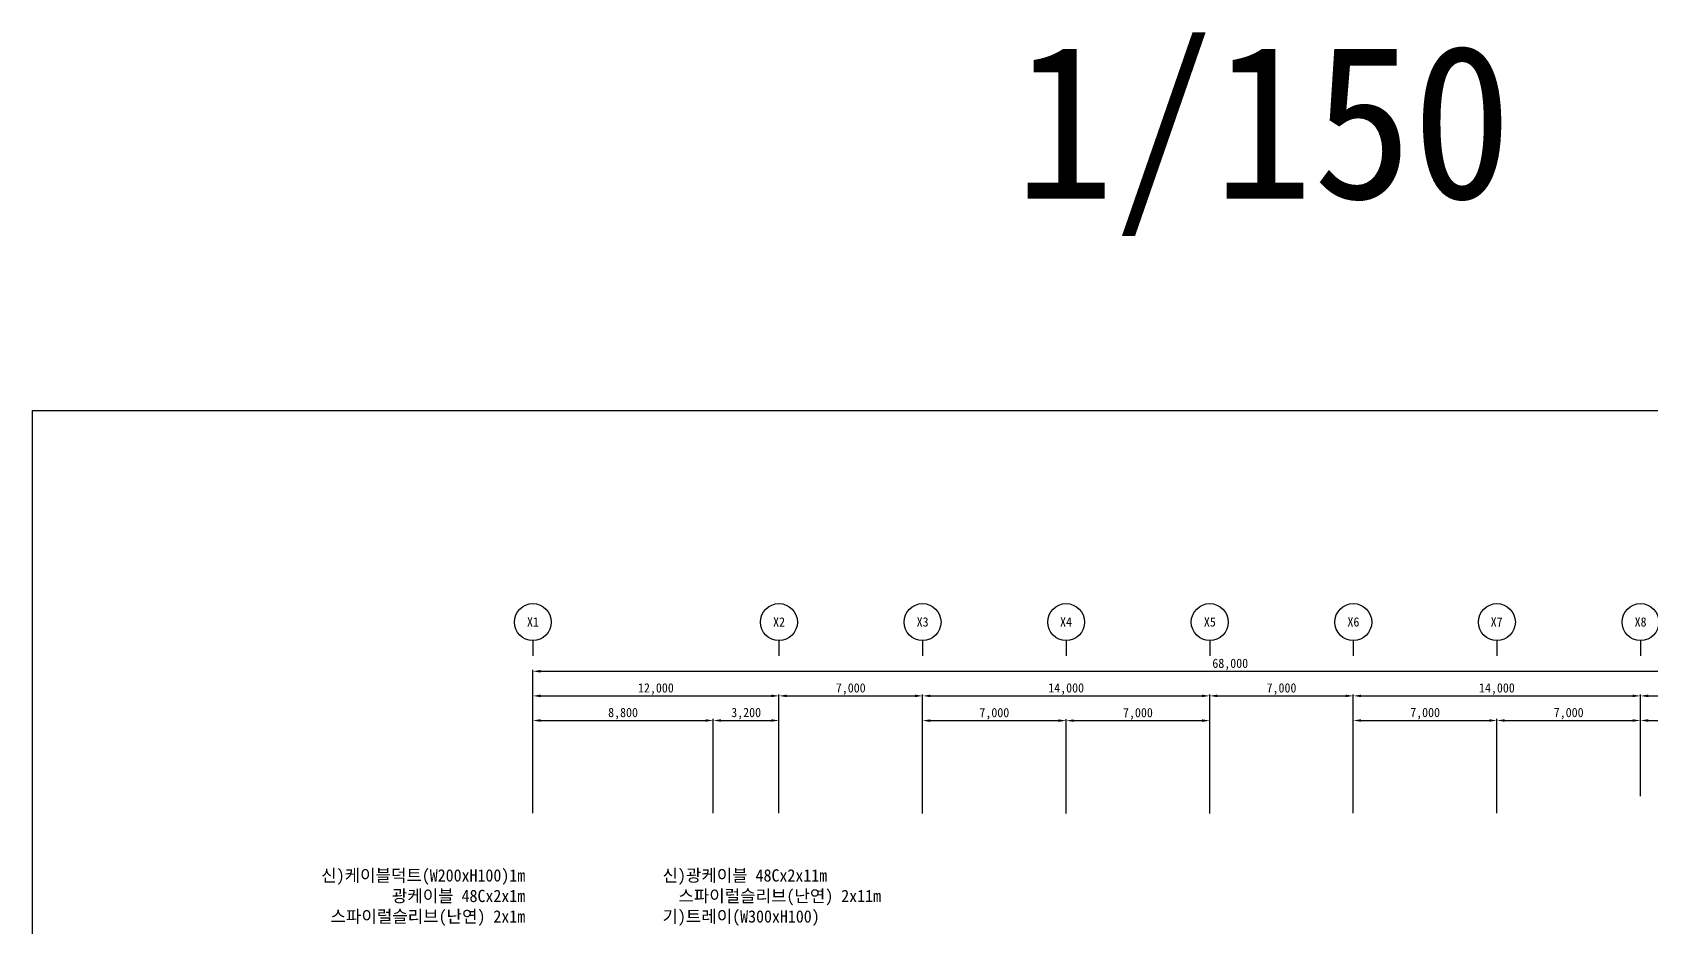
# Model space of a CAD drawing. Header units: millimetres. Extents: x 441907 to 561307, y -193154 to -97320.
# Drawn here: x 441907 to 520799, y -140921 to -97320 of the extents above; entities that cross this region are included whole.
import ezdxf
from ezdxf.enums import TextEntityAlignment as Align

# ---------------------------------------------------------------- set-up
doc = ezdxf.new("R2010")
doc.units = ezdxf.units.MM
doc.layers.add('TX-PAPR', color=2, linetype='Continuous', plot=False)
for name, color, linetype in [('TZ-DIMS', 1, 'Continuous'), ('TZ-LEAL', 1, 'Continuous'), ('TZ-LEAT', 3, 'Continuous'), ('TZ-TEXT', 3, 'Continuous')]:
    doc.layers.add(name, color=color, linetype=linetype)
doc.styles.get("Standard").update_dxf_attribs({"font": 'GulimChe.ttf'})
doc.dimstyles.new('D150', dxfattribs={"dimscale": 150, "dimtxt": 3, "dimasz": 2.5, "dimexe": 0.5, "dimexo": 0.5, "dimgap": 0.5, "dimtad": 1, "dimdec": 0, "dimzin": 1, "dimdsep": 46, "dimlunit": 6, "dimtxsty": 'Standard', "dimcen": 1, "dimclrd": 1, "dimclre": 1, "dimclrt": 3, "dimadec": 0, "dimazin": 0, "dimtfac": 1, "dimtdec": 0, "dimtix": 1, "dimtmove": 2, "dimatfit": 3, "dimfxl": 0, "dimtvp": 2, "dimlwd": -1, "dimlwe": -1, "dimarcsym": 0})

# ---------------------------------------------------------------- blocks, each defined once
blk = doc.blocks.new('*D669')
at = {"layer": 'DEFPOINTS', "color": 0}
for p in [(534304, -128471), (466304, -135471), (534304, -135471)]:
    blk.add_point(p, dxfattribs=at)
at = {"layer": 'TZ-DIMS', "color": 1}
for p, q in [((466304, -135396), (466304, -128396)), ((466679, -128471), (533929, -128471)), ((534304, -135396), (534304, -128396))]:
    blk.add_line(p, q, dxfattribs=at)
for points in [[(466679, -128408), (466679, -128533), (466304, -128471)], [(533929, -128408), (533929, -128533), (534304, -128471)]]:
    blk.add_solid(points, dxfattribs=at)
at = {"layer": 'TZ-DIMS', "color": 3, "insert": (500304, -128138), "char_height": 450, "attachment_point": 5}
blk.add_mtext('68,000', dxfattribs=at)
blk = doc.blocks.new('*D670')
at = {"layer": 'DEFPOINTS', "color": 0}
for p in [(478304, -129671), (466304, -135471), (478304, -135471)]:
    blk.add_point(p, dxfattribs=at)
at = {"layer": 'TZ-DIMS', "color": 1}
for p, q in [((466304, -135396), (466304, -129596)), ((466679, -129671), (477929, -129671)), ((478304, -135396), (478304, -129596))]:
    blk.add_line(p, q, dxfattribs=at)
for points in [[(466679, -129608), (466679, -129733), (466304, -129671)], [(477929, -129608), (477929, -129733), (478304, -129671)]]:
    blk.add_solid(points, dxfattribs=at)
at = {"layer": 'TZ-DIMS', "color": 3, "insert": (472304, -129337), "char_height": 450, "attachment_point": 5}
blk.add_mtext('12,000', dxfattribs=at)
blk = doc.blocks.new('*D671')
at = {"layer": 'DEFPOINTS', "color": 0}
for p in [(499304, -129671), (485304, -135471), (499304, -135471)]:
    blk.add_point(p, dxfattribs=at)
at = {"layer": 'TZ-DIMS', "color": 1}
for p, q in [((485304, -135396), (485304, -129596)), ((485679, -129671), (498929, -129671)), ((499304, -135396), (499304, -129596))]:
    blk.add_line(p, q, dxfattribs=at)
for points in [[(485679, -129608), (485679, -129733), (485304, -129671)], [(498929, -129608), (498929, -129733), (499304, -129671)]]:
    blk.add_solid(points, dxfattribs=at)
at = {"layer": 'TZ-DIMS', "color": 3, "insert": (492304, -129337), "char_height": 450, "attachment_point": 5}
blk.add_mtext('14,000', dxfattribs=at)
blk = doc.blocks.new('*D672')
at = {"layer": 'DEFPOINTS', "color": 0}
for p in [(534304, -129671), (520304, -134634), (534304, -135471)]:
    blk.add_point(p, dxfattribs=at)
at = {"layer": 'TZ-DIMS', "color": 1}
for p, q in [((520304, -134559), (520304, -129596)), ((520679, -129671), (533929, -129671)), ((534304, -135396), (534304, -129596))]:
    blk.add_line(p, q, dxfattribs=at)
for points in [[(520679, -129608), (520679, -129733), (520304, -129671)], [(533929, -129608), (533929, -129733), (534304, -129671)]]:
    blk.add_solid(points, dxfattribs=at)
at = {"layer": 'TZ-DIMS', "color": 3, "insert": (527304, -129337), "char_height": 450, "attachment_point": 5}
blk.add_mtext('14,000', dxfattribs=at)
blk = doc.blocks.new('*D673')
at = {"layer": 'DEFPOINTS', "color": 0}
for p in [(485304, -129671), (478304, -135471), (485304, -135471)]:
    blk.add_point(p, dxfattribs=at)
at = {"layer": 'TZ-DIMS', "color": 1}
for p, q in [((478304, -135396), (478304, -129596)), ((478679, -129671), (484929, -129671)), ((485304, -135396), (485304, -129596))]:
    blk.add_line(p, q, dxfattribs=at)
for points in [[(478679, -129608), (478679, -129733), (478304, -129671)], [(484929, -129608), (484929, -129733), (485304, -129671)]]:
    blk.add_solid(points, dxfattribs=at)
at = {"layer": 'TZ-DIMS', "color": 3, "insert": (481804, -129338), "char_height": 450, "attachment_point": 5}
blk.add_mtext('7,000', dxfattribs=at)
blk = doc.blocks.new('*D674')
at = {"layer": 'DEFPOINTS', "color": 0}
for p in [(492304, -130877), (485304, -135477), (492304, -135477)]:
    blk.add_point(p, dxfattribs=at)
at = {"layer": 'TZ-DIMS', "color": 1}
for p, q in [((485304, -135402), (485304, -130802)), ((485679, -130877), (491929, -130877)), ((492304, -135402), (492304, -130802))]:
    blk.add_line(p, q, dxfattribs=at)
for points in [[(485679, -130815), (485679, -130940), (485304, -130877)], [(491929, -130815), (491929, -130940), (492304, -130877)]]:
    blk.add_solid(points, dxfattribs=at)
at = {"layer": 'TZ-DIMS', "color": 3, "insert": (488804, -130544), "char_height": 450, "attachment_point": 5}
blk.add_mtext('7,000', dxfattribs=at)
blk = doc.blocks.new('*D675')
at = {"layer": 'DEFPOINTS', "color": 0}
for p in [(499304, -130877), (492304, -135477), (499304, -135477)]:
    blk.add_point(p, dxfattribs=at)
at = {"layer": 'TZ-DIMS', "color": 1}
for p, q in [((492304, -135402), (492304, -130802)), ((492679, -130877), (498929, -130877)), ((499304, -135402), (499304, -130802))]:
    blk.add_line(p, q, dxfattribs=at)
for points in [[(492679, -130815), (492679, -130940), (492304, -130877)], [(498929, -130815), (498929, -130940), (499304, -130877)]]:
    blk.add_solid(points, dxfattribs=at)
at = {"layer": 'TZ-DIMS', "color": 3, "insert": (495804, -130544), "char_height": 450, "attachment_point": 5}
blk.add_mtext('7,000', dxfattribs=at)
blk = doc.blocks.new('*D676')
at = {"layer": 'DEFPOINTS', "color": 0}
for p in [(506304, -129671), (499304, -135471), (506304, -135471)]:
    blk.add_point(p, dxfattribs=at)
at = {"layer": 'TZ-DIMS', "color": 1}
for p, q in [((499304, -135396), (499304, -129596)), ((499679, -129671), (505929, -129671)), ((506304, -135396), (506304, -129596))]:
    blk.add_line(p, q, dxfattribs=at)
for points in [[(499679, -129608), (499679, -129733), (499304, -129671)], [(505929, -129608), (505929, -129733), (506304, -129671)]]:
    blk.add_solid(points, dxfattribs=at)
at = {"layer": 'TZ-DIMS', "color": 3, "insert": (502804, -129338), "char_height": 450, "attachment_point": 5}
blk.add_mtext('7,000', dxfattribs=at)
blk = doc.blocks.new('*D677')
at = {"layer": 'DEFPOINTS', "color": 0}
for p in [(513304, -130871), (506304, -135471), (513304, -135471)]:
    blk.add_point(p, dxfattribs=at)
at = {"layer": 'TZ-DIMS', "color": 1}
for p, q in [((506304, -135396), (506304, -130796)), ((506679, -130871), (512929, -130871)), ((513304, -135396), (513304, -130796))]:
    blk.add_line(p, q, dxfattribs=at)
for points in [[(506679, -130808), (506679, -130933), (506304, -130871)], [(512929, -130808), (512929, -130933), (513304, -130871)]]:
    blk.add_solid(points, dxfattribs=at)
at = {"layer": 'TZ-DIMS', "color": 3, "insert": (509804, -130538), "char_height": 450, "attachment_point": 5}
blk.add_mtext('7,000', dxfattribs=at)
blk = doc.blocks.new('*D678')
at = {"layer": 'DEFPOINTS', "color": 0}
for p in [(520304, -130871), (520304, -134634), (513304, -135471)]:
    blk.add_point(p, dxfattribs=at)
at = {"layer": 'TZ-DIMS', "color": 1}
for p, q in [((513304, -135396), (513304, -130796)), ((513679, -130871), (519929, -130871)), ((520304, -134559), (520304, -130796))]:
    blk.add_line(p, q, dxfattribs=at)
for points in [[(513679, -130808), (513679, -130933), (513304, -130871)], [(519929, -130808), (519929, -130933), (520304, -130871)]]:
    blk.add_solid(points, dxfattribs=at)
at = {"layer": 'TZ-DIMS', "color": 3, "insert": (516804, -130538), "char_height": 450, "attachment_point": 5}
blk.add_mtext('7,000', dxfattribs=at)
blk = doc.blocks.new('*D679')
at = {"layer": 'DEFPOINTS', "color": 0}
for p in [(527304, -130871), (520304, -134634), (527304, -135471)]:
    blk.add_point(p, dxfattribs=at)
at = {"layer": 'TZ-DIMS', "color": 1}
for p, q in [((520304, -134559), (520304, -130796)), ((520679, -130871), (526929, -130871)), ((527304, -135396), (527304, -130796))]:
    blk.add_line(p, q, dxfattribs=at)
for points in [[(520679, -130808), (520679, -130933), (520304, -130871)], [(526929, -130808), (526929, -130933), (527304, -130871)]]:
    blk.add_solid(points, dxfattribs=at)
at = {"layer": 'TZ-DIMS', "color": 3, "insert": (523804, -130538), "char_height": 450, "attachment_point": 5}
blk.add_mtext('7,000', dxfattribs=at)
blk = doc.blocks.new('*D668')
at = {"layer": 'DEFPOINTS', "color": 0}
for p in [(520304, -129671), (520304, -134634), (506304, -135471)]:
    blk.add_point(p, dxfattribs=at)
at = {"layer": 'TZ-DIMS', "color": 1}
for p, q in [((506304, -135396), (506304, -129596)), ((506679, -129671), (519929, -129671)), ((520304, -134559), (520304, -129596))]:
    blk.add_line(p, q, dxfattribs=at)
for points in [[(506679, -129608), (506679, -129733), (506304, -129671)], [(519929, -129608), (519929, -129733), (520304, -129671)]]:
    blk.add_solid(points, dxfattribs=at)
at = {"layer": 'TZ-DIMS', "color": 3, "insert": (513304, -129337), "char_height": 450, "attachment_point": 5}
blk.add_mtext('14,000', dxfattribs=at)
blk = doc.blocks.new('*D666')
at = {"layer": 'DEFPOINTS', "color": 0}
for p in [(478304, -130871), (475104, -135471), (478304, -135471)]:
    blk.add_point(p, dxfattribs=at)
at = {"layer": 'TZ-DIMS', "color": 1}
for p, q in [((475104, -135396), (475104, -130796)), ((475479, -130871), (477929, -130871)), ((478304, -135396), (478304, -130796))]:
    blk.add_line(p, q, dxfattribs=at)
for points in [[(475479, -130808), (475479, -130933), (475104, -130871)], [(477929, -130808), (477929, -130933), (478304, -130871)]]:
    blk.add_solid(points, dxfattribs=at)
at = {"layer": 'TZ-DIMS', "color": 3, "insert": (476704, -130538), "char_height": 450, "attachment_point": 5}
blk.add_mtext('3,200', dxfattribs=at)
blk = doc.blocks.new('*D659')
at = {"layer": 'DEFPOINTS', "color": 0}
for p in [(475104, -130871), (466304, -135471), (475104, -135471)]:
    blk.add_point(p, dxfattribs=at)
at = {"layer": 'TZ-DIMS', "color": 1}
for p, q in [((466304, -135396), (466304, -130796)), ((466679, -130871), (474729, -130871)), ((475104, -135396), (475104, -130796))]:
    blk.add_line(p, q, dxfattribs=at)
for points in [[(466679, -130808), (466679, -130933), (466304, -130871)], [(474729, -130808), (474729, -130933), (475104, -130871)]]:
    blk.add_solid(points, dxfattribs=at)
at = {"layer": 'TZ-DIMS', "color": 3, "insert": (470704, -130538), "char_height": 450, "attachment_point": 5}
blk.add_mtext('8,800', dxfattribs=at)

msp = doc.modelspace()

# ---------------------------------------------------------------- linework, layer by layer
at = {"layer": 'TX-PAPR'}
msp.add_lwpolyline([(441906.5, -115754.4), (561306.5, -115754.4), (561306.5, -193154.4), (441906.5, -193154.4)], close=True, dxfattribs=at)
at = {"layer": 'TZ-LEAL'}
for p, q in [((466304.2, -126971), (466304.2, -127721)), ((478304.2, -126971), (478304.2, -127721)), ((485304.2, -126971), (485304.2, -127721)), ((492304.2, -126971), (492304.2, -127721)), ((499304.2, -126971), (499304.2, -127721)), ((506304.2, -126971), (506304.2, -127721)), ((513304.2, -126971), (513304.2, -127721)), ((520304.2, -126971), (520304.2, -127721))]:
    msp.add_line(p, q, dxfattribs=at)
for centre in [(466304.2, -126071), (478304.2, -126071), (485304.2, -126071), (492304.2, -126071), (499304.2, -126071), (506304.2, -126071), (513304.2, -126071), (520304.2, -126071)]:
    msp.add_circle(centre, 900, dxfattribs=at)

# ---------------------------------------------------------------- texts
at = {"layer": 'TZ-LEAT'}
for s, p in [('X1', (466311.1, -126064.5)), ('X2', (478309.3, -126064.5)), ('X3', (485308.1, -126064.5)), ('X4', (492298.5, -126064.5)), ('X5', (499309.9, -126064.5)), ('X6', (506309.9, -126064.5)), ('X7', (513291.9, -126064.5)), ('X8', (520309.3, -126064.5))]:
    msp.add_text(s, height=450, dxfattribs=at).set_placement(p, align=Align.MIDDLE_CENTER)
at = {"layer": 'TZ-LEAT', "char_height": 600}
for s, insert, attachment_point in [('{\\C6;신)케이블덕트(W200xH100)1m\\P   광케이블 48Cx2x1m\\P\\pt1200;  스파이럴슬리브(난연) 2x1m}', (465933.5, -140883.4), 9), ('{\\C6;신)광케이블 48Cx2x11m\\P\\pt1200;  스파이럴슬리브(난연) 2x11m\\P\\C3;기)트레이(W300xH100)}', (472624.9, -140883.4), 7)]:
    msp.add_mtext(s, dxfattribs=dict(at, insert=insert, attachment_point=attachment_point))
at = {"layer": 'TZ-TEXT'}
msp.add_text('1/150', height=7500, dxfattribs=at).set_placement((501915.5, -101672.1), align=Align.MIDDLE_CENTER)

# ---------------------------------------------------------------- dimensions: what is measured, and where the dimension line sits
at = {"layer": 'TZ-DIMS'}
for base, p1, p2, picture, middle in [((534304.2, -128471), (466304.2, -135471), (534304.2, -135471), '*D669', (500304.2, -128137.8)), ((478304.2, -129671), (466304.2, -135471), (478304.2, -135471), '*D670', (472304.2, -129337.5)), ((485304.2, -129671), (478304.2, -135471), (485304.2, -135471), '*D673', (481804.2, -129337.8)), ((499304.2, -129671), (485304.2, -135471), (499304.2, -135471), '*D671', (492304.2, -129337.5)), ((506304.2, -129671), (499304.2, -135471), (506304.2, -135471), '*D676', (502804.2, -129337.8)), ((520304.2, -129671), (506304.2, -135471), (520304.2, -134633.7), '*D668', (513304.2, -129337.5)), ((534304.2, -129671), (520304.2, -134633.7), (534304.2, -135471), '*D672', (527304.2, -129337.5)), ((475104.2, -130871), (466304.2, -135471), (475104.2, -135471), '*D659', (470704.2, -130537.8)), ((478304.2, -130871), (475104.2, -135471), (478304.2, -135471), '*D666', (476704.2, -130537.8)), ((492304.2, -130877.1), (485304.2, -135477.1), (492304.2, -135477.1), '*D674', (488804.2, -130543.8)), ((499304.2, -130877.1), (492304.2, -135477.1), (499304.2, -135477.1), '*D675', (495804.2, -130543.8)), ((513304.2, -130871), (506304.2, -135471), (513304.2, -135471), '*D677', (509804.2, -130537.8)), ((520304.2, -130871), (513304.2, -135471), (520304.2, -134633.7), '*D678', (516804.2, -130537.8)), ((527304.2, -130871), (520304.2, -134633.7), (527304.2, -135471), '*D679', (523804.2, -130537.8))]:
    dim = msp.add_linear_dim(base=base, p1=p1, p2=p2, dimstyle='D150', dxfattribs=at)
    dim.commit()
    dim.dimension.update_dxf_attribs({"geometry": picture, "text_midpoint": middle})

doc.saveas('drawing.dxf')
